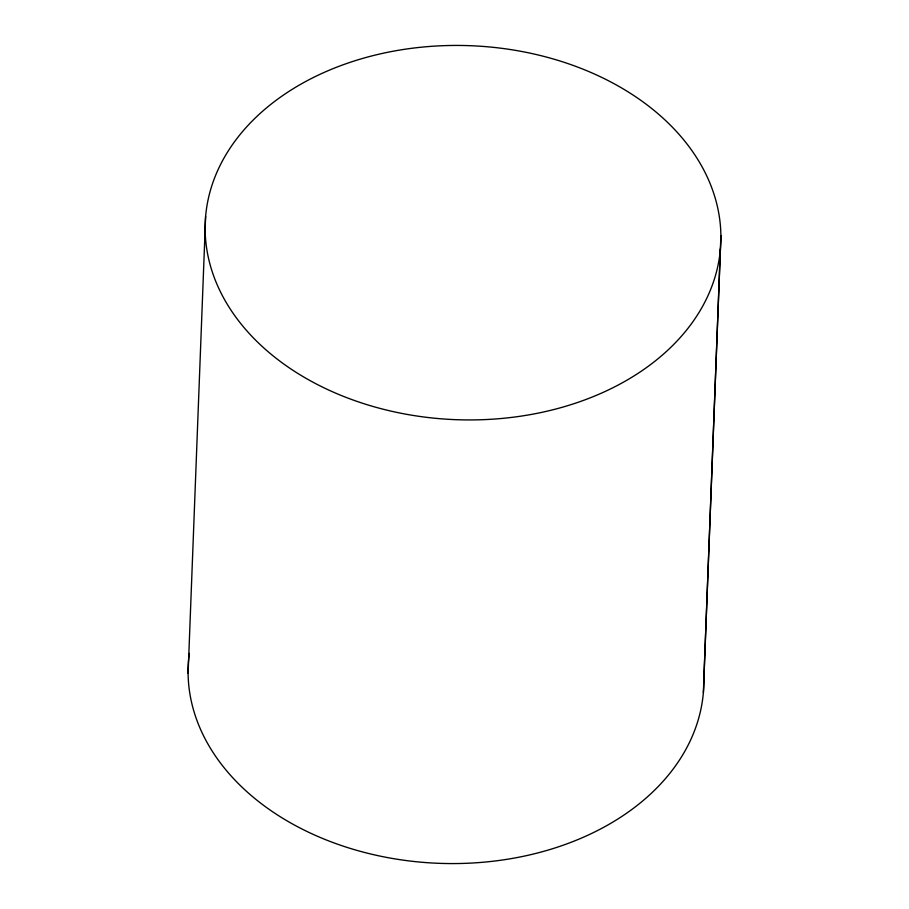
<?xml version="1.0" encoding="UTF-8"?>
<svg xmlns="http://www.w3.org/2000/svg" width="909" height="909" viewBox="0 0 909 909"><rect width="100%" height="100%" fill="white"/><g stroke="black" fill="none" stroke-linecap="round" stroke-linejoin="round"><path stroke-width="1.36" d="M188.095 673.387L205.627 216.41M703.861 679.239L720.905 235.613M703.373 692.59L720.417 248.964A257.986 187.129 2.2 0 0 348.158 62.994A257.986 187.129 2.2 0 0 320.491 386.098A257.986 187.129 2.2 0 0 720.417 248.964M703.748 675.228A257.986 187.129 2.2 0 1 437.365 863.255A257.986 187.129 2.2 0 1 189.311 653.389"/></g></svg>
